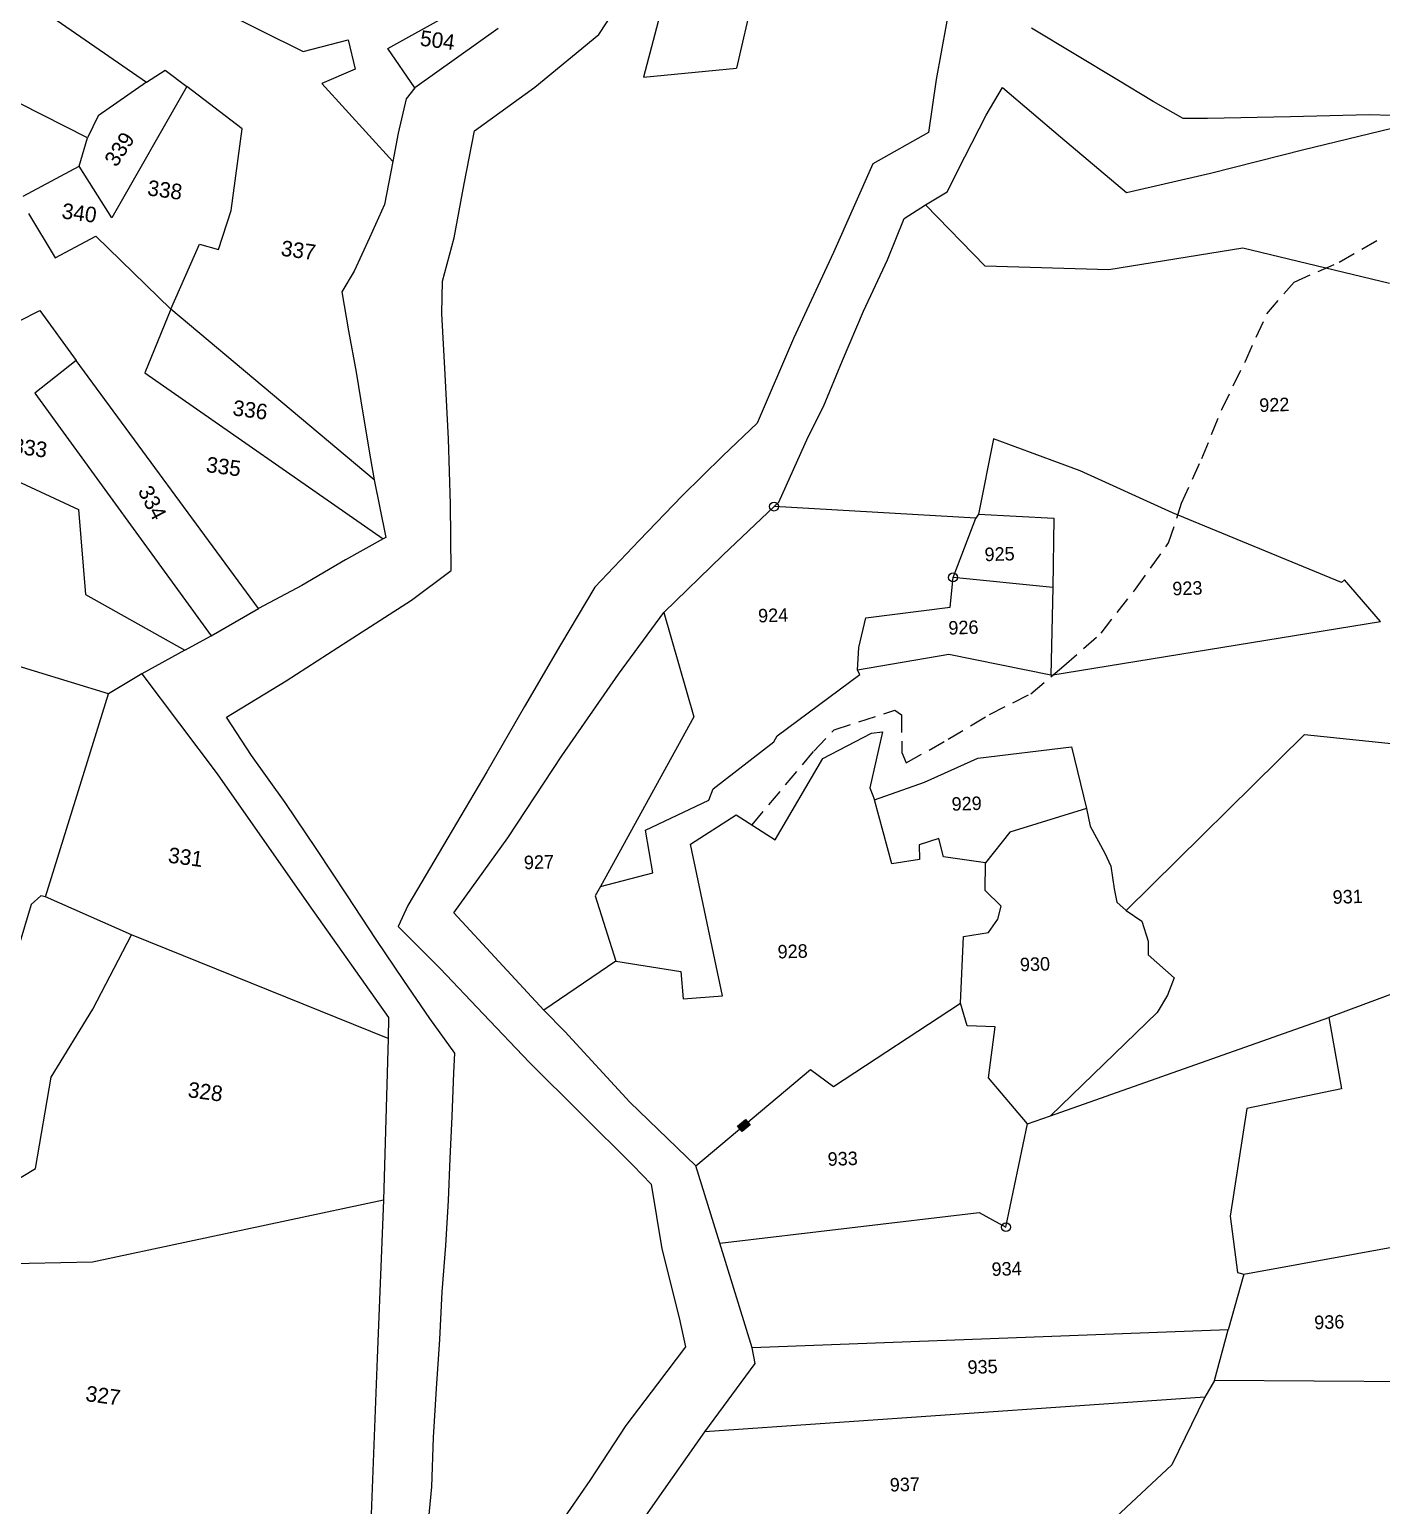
# Model space of a CAD drawing. Header units: metres. Extents: x 313073 to 315646, y 1903695 to 1906857.
# Drawn here: x 314087.3 to 314475.5, y 1904833.5 to 1905257.1 of the extents above; entities that cross this region are included whole.
import ezdxf

# ---------------------------------------------------------------- set-up
doc = ezdxf.new("R2010")
doc.units = ezdxf.units.M
doc.linetypes.add('DASHED', pattern=[0.75, 0.5, -0.25])
for name, color, linetype in [('LINE_FOOTPATH', 1, 'DASHED'), ('OFF', 1, 'Continuous'), ('POLY_PARCEL', 6, 'Continuous'), ('POLY_WATER', 4, 'Continuous'), ('TEXT_PARCEL', 7, 'Continuous')]:
    doc.layers.add(name, color=color, linetype=linetype)
doc.styles.add('TEXT_MAP', font='')
doc.styles.get('TEXT_MAP').set_extended_font_data('Kruti Dev 050')

msp = doc.modelspace()

# ---------------------------------------------------------------- hatches: boundary and pattern name
msp.add_hatch(color=256).paths.add_polyline_path([(314294.22, 1904942.76), (314292.89, 1904944.35), (314290.59, 1904942.43), (314291.92, 1904940.84)])

# ---------------------------------------------------------------- linework, layer by layer
for p, q in [((314290.59, 1904942.43), (314292.89, 1904944.35)), ((314292.89, 1904944.35), (314294.22, 1904942.76)), ((314291.92, 1904940.84), (314290.59, 1904942.43)), ((314294.22, 1904942.76), (314291.92, 1904940.84))]:
    msp.add_line(p, q)
for centre in [(314301.08, 1905120.23), (314352.5, 1905099.89), (314367.69, 1904913.4)]:
    msp.add_circle(centre, 1.28)
at = {"layer": 'LINE_FOOTPATH', "ltscale": 10}
for p, q in [((314463.37, 1905190.4), (314475.85, 1905197.56)), ((314450.47, 1905184.67), (314463.37, 1905190.4)), ((314442.61, 1905175.58), (314450.47, 1905184.67)), ((314436.46, 1905161.98), (314442.61, 1905175.58)), ((314429.66, 1905148.11), (314436.46, 1905161.98)), ((314423.92, 1905134.01), (314429.66, 1905148.11)), ((314418.13, 1905121.21), (314423.92, 1905134.01)), ((314414.39, 1905109.78), (314418.13, 1905121.21)), ((314404.84, 1905096.47), (314414.39, 1905109.78)), ((314395.01, 1905083.93), (314404.84, 1905096.47)), ((314384.3, 1905074.49), (314395.01, 1905083.93)), ((314374.85, 1905066.52), (314384.3, 1905074.49)), ((314362.99, 1905060.56), (314374.85, 1905066.52)), ((314318.33, 1905056.18), (314335.8, 1905061.79)), ((314335.8, 1905061.79), (314337.73, 1905060.42)), ((314337.73, 1905060.42), (314337.74, 1905049.62)), ((314351.04, 1905053.42), (314362.99, 1905060.56)), ((314312.54, 1905050.01), (314318.33, 1905056.18)), ((314339.07, 1905046.67), (314351.04, 1905053.42)), ((314294.77, 1905028.86), (314312.54, 1905050.01)), ((314337.74, 1905049.62), (314339.07, 1905046.67))]:
    msp.add_line(p, q, dxfattribs=at)
at = {"layer": 'OFF'}
msp.add_line((314263.57, 1905243.48), (314290.31, 1905246.02), dxfattribs=at)
at = {"layer": 'POLY_PARCEL'}
for p, q in [((314274.77, 1905285.59), (314263.57, 1905243.48)), ((314298.82, 1905282.86), (314290.31, 1905246.02)), ((314069.37, 1905277.62), (314120.93, 1905242.06)), ((314141.56, 1905262.9), (314165.88, 1905250.88)), ((314190.21, 1905251.72), (314207.65, 1905261.39)), ((314165.88, 1905250.88), (314178.78, 1905254.21)), ((314178.78, 1905254.21), (314180.82, 1905245.78)), ((314103.93, 1905226.01), (314052.32, 1905252.24)), ((314197.92, 1905240.44), (314190.21, 1905251.72)), ((314120.93, 1905242.06), (314126.24, 1905245.5)), ((314126.24, 1905245.5), (314132.5, 1905240.76)), ((314180.82, 1905245.78), (314171.25, 1905241.66)), ((314120.93, 1905242.06), (314107.04, 1905232.37)), ((314132.5, 1905240.76), (314110.89, 1905203.14)), ((314148.4, 1905228.62), (314132.5, 1905240.76)), ((314171.25, 1905241.66), (314191.58, 1905219.26)), ((314107.04, 1905232.37), (314103.93, 1905226.01)), ((314145.25, 1905205.23), (314148.4, 1905228.62)), ((314101.6, 1905217.88), (314103.93, 1905226.01)), ((314085.52, 1905209.32), (314101.6, 1905217.88)), ((314110.89, 1905203.14), (314101.6, 1905217.88)), ((314361.76, 1905189.23), (314344.56, 1905206.78)), ((314087.02, 1905204.34), (314094.67, 1905191.6)), ((314141.59, 1905193.98), (314145.25, 1905205.23)), ((314094.67, 1905191.6), (314106.31, 1905197.83)), ((314106.31, 1905197.83), (314127.92, 1905176.89)), ((314127.92, 1905176.89), (314136.1, 1905195.53)), ((314136.1, 1905195.53), (314141.59, 1905193.98)), ((314435.7, 1905194.38), (314397.22, 1905188.18)), ((314477.77, 1905184.21), (314435.7, 1905194.38)), ((314397.22, 1905188.18), (314361.76, 1905189.23)), ((314078.15, 1905170.34), (314090.22, 1905176.52)), ((314090.22, 1905176.52), (314100.72, 1905162.16)), ((314127.92, 1905176.89), (314120.37, 1905158.63)), ((314186.28, 1905127.9), (314127.92, 1905176.89)), ((314100.72, 1905162.16), (314088.78, 1905152.76)), ((314153.02, 1905090.99), (314100.72, 1905162.16)), ((314120.37, 1905158.63), (314188.82, 1905110.94)), ((314088.78, 1905152.76), (314139.49, 1905083.17)), ((314364.09, 1905139.71), (314359.76, 1905118)), ((314388.99, 1905130.49), (314364.09, 1905139.71)), ((314071.38, 1905133.32), (314101.41, 1905119.42)), ((314415.49, 1905118.43), (314388.99, 1905130.49)), ((314101.41, 1905119.42), (314103.35, 1905095)), ((314359.06, 1905116.87), (314301.08, 1905120.23)), ((314359.76, 1905118), (314359.06, 1905116.87)), ((314359.76, 1905118), (314381.46, 1905116.86)), ((314464, 1905098.45), (314415.49, 1905118.43)), ((314352.5, 1905099.89), (314359.06, 1905116.87)), ((314381.46, 1905116.86), (314381.18, 1905096.97)), ((314351.66, 1905091.38), (314352.5, 1905099.89)), ((314381.18, 1905096.97), (314352.5, 1905099.89)), ((314381.18, 1905096.97), (314380.6, 1905071.82)), ((314464.93, 1905099.17), (314464, 1905098.45)), ((314475.19, 1905087.19), (314464.93, 1905099.17)), ((314103.35, 1905095), (314131.86, 1905079.04)), ((314109.97, 1905066.43), (314037.35, 1905088.7)), ((314269.49, 1905089.78), (314278.1, 1905059.88)), ((314325.44, 1905079.74), (314327.49, 1905088.26)), ((314327.49, 1905088.26), (314351.66, 1905091.38)), ((314380.6, 1905071.82), (314475.19, 1905087.19)), ((314325.05, 1905073.27), (314325.44, 1905079.74)), ((314351.26, 1905077.81), (314325.05, 1905073.27)), ((314380.6, 1905071.82), (314351.26, 1905077.81)), ((314119.59, 1905072.25), (314109.97, 1905066.43)), ((314301.94, 1905054.42), (314325.73, 1905072)), ((314325.73, 1905072), (314325.05, 1905073.27)), ((314091.86, 1905008.18), (314109.97, 1905066.43)), ((314278.1, 1905059.88), (314251.23, 1905011.19)), ((314301.05, 1905052.73), (314301.94, 1905054.42)), ((314315.06, 1905047.96), (314329.08, 1905055.15)), ((314332.23, 1905055.58), (314328.57, 1905039.52)), ((314329.08, 1905055.15), (314332.23, 1905055.58)), ((314402.17, 1905004.26), (314453.43, 1905054.83)), ((314453.43, 1905054.83), (314546.36, 1905045.2)), ((314283.62, 1905039.23), (314301.05, 1905052.73)), ((314359.62, 1905048.02), (314386.53, 1905051.31)), ((314386.53, 1905051.31), (314390.8, 1905033.59)), ((314301.37, 1905024.6), (314315.06, 1905047.96)), ((314344.26, 1905041.11), (314359.62, 1905048.02)), ((314282.34, 1905035.97), (314283.62, 1905039.23)), ((314328.57, 1905039.52), (314329.89, 1905036.04)), ((314329.89, 1905036.04), (314344.26, 1905041.11)), ((314264.15, 1905027.32), (314282.34, 1905035.97)), ((314334.9, 1905017.67), (314329.89, 1905036.04)), ((314390.8, 1905033.59), (314368.77, 1905026.81)), ((314390.8, 1905033.59), (314391.84, 1905028.54)), ((314277.13, 1905023.29), (314290.23, 1905031.79)), ((314290.23, 1905031.79), (314301.37, 1905024.6)), ((314266.25, 1905015.09), (314264.15, 1905027.32)), ((314348.37, 1905024.96), (314342.72, 1905023.12)), ((314349.7, 1905019.68), (314348.37, 1905024.96)), ((314368.77, 1905026.81), (314361.78, 1905017.95)), ((314391.84, 1905028.54), (314396.08, 1905020.7)), ((314286.25, 1904979.82), (314277.13, 1905023.29)), ((314342.72, 1905023.12), (314342.9, 1905018.92)), ((314396.08, 1905020.7), (314397.84, 1905016.99)), ((314342.9, 1905018.92), (314334.9, 1905017.67)), ((314361.78, 1905017.95), (314349.7, 1905019.68)), ((314361.7, 1905010.04), (314361.78, 1905017.95)), ((314397.84, 1905016.99), (314398.79, 1905010.53)), ((314251.23, 1905011.19), (314266.25, 1905015.09)), ((314090.53, 1905008.48), (314087.79, 1905005.99)), ((314091.86, 1905008.18), (314090.53, 1905008.48)), ((314116.61, 1904997.35), (314091.86, 1905008.18)), ((314251.23, 1905011.19), (314249.71, 1905008.48)), ((314249.71, 1905008.48), (314255.62, 1904989.72)), ((314366.33, 1905005.5), (314361.7, 1905010.04)), ((314398.79, 1905010.53), (314399.53, 1905006.68)), ((314087.79, 1905005.99), (314078.71, 1904975.9)), ((314365.34, 1905001.82), (314366.33, 1905005.5)), ((314399.53, 1905006.68), (314402.17, 1905004.26)), ((314402.17, 1905004.26), (314406.71, 1905001.21)), ((314362.66, 1904997.97), (314365.34, 1905001.82)), ((314406.71, 1905001.21), (314408.49, 1904995.46)), ((314105.46, 1904975.97), (314116.61, 1904997.35)), ((314190.24, 1904967.54), (314116.61, 1904997.35)), ((314354.63, 1904977.68), (314355.47, 1904996.83)), ((314355.47, 1904996.83), (314362.66, 1904997.97)), ((314408.49, 1904995.46), (314408.55, 1904991.59)), ((314408.55, 1904991.59), (314416, 1904984.98)), ((314508.81, 1904991.52), (314460.35, 1904973.61)), ((314255.62, 1904989.72), (314234.99, 1904975.68)), ((314255.62, 1904989.72), (314274.28, 1904986.76)), ((314274.28, 1904986.76), (314275.02, 1904978.92)), ((314416, 1904984.98), (314414.04, 1904980.03)), ((314275.02, 1904978.92), (314286.25, 1904979.82)), ((314414.04, 1904980.03), (314411.06, 1904975.04)), ((314093.54, 1904956.43), (314105.46, 1904975.97)), ((314318.2, 1904953.78), (314354.63, 1904977.68)), ((314356.55, 1904971.2), (314354.63, 1904977.68)), ((314411.06, 1904975.04), (314380.52, 1904945.38)), ((314364.61, 1904970.91), (314356.55, 1904971.2)), ((314362.7, 1904956.25), (314364.61, 1904970.91)), ((314380.52, 1904945.38), (314460.35, 1904973.61)), ((314460.35, 1904973.61), (314464.01, 1904953.11)), ((314278.59, 1904931.01), (314311.54, 1904958.65)), ((314311.54, 1904958.65), (314318.2, 1904953.78)), ((314089.02, 1904930.21), (314093.54, 1904956.43)), ((314373.87, 1904943.07), (314362.7, 1904956.25)), ((314464.01, 1904953.11), (314436.88, 1904947.48)), ((314373.87, 1904943.07), (314380.52, 1904945.38)), ((314436.88, 1904947.48), (314432.03, 1904916.57)), ((314367.69, 1904913.4), (314373.87, 1904943.07)), ((314070.85, 1904919.37), (314089.02, 1904930.21)), ((314188.9, 1904921.18), (314105.43, 1904903.32)), ((314285.51, 1904908.82), (314359.98, 1904917.63)), ((314359.98, 1904917.63), (314367.69, 1904913.4)), ((314432.03, 1904916.57), (314434.19, 1904900.35)), ((314435.97, 1904899.95), (314489.02, 1904909.58)), ((314105.43, 1904903.32), (314067.42, 1904902.51)), ((314435.97, 1904899.95), (314431.45, 1904883.98)), ((314434.19, 1904900.35), (314435.97, 1904899.95)), ((314431.45, 1904883.98), (314294.77, 1904878.8)), ((314427.52, 1904869.39), (314431.45, 1904883.98)), ((314427.52, 1904869.39), (314424.81, 1904864.64)), ((314491.65, 1904869), (314427.52, 1904869.39)), ((314424.81, 1904864.64), (314281.23, 1904854.65)), ((314424.81, 1904864.64), (314415.33, 1904845.21)), ((314415.33, 1904845.21), (314394.95, 1904826.12))]:
    msp.add_line(p, q, dxfattribs=at)
at = {"layer": 'POLY_WATER'}
for p, q in [((314250.76, 1905255.75), (314260.14, 1905269.91)), ((314352.09, 1905267.32), (314347.6, 1905242.83)), ((314221.84, 1905257.39), (314209.92, 1905248.91)), ((314232.42, 1905240.56), (314250.76, 1905255.75)), ((314387.7, 1905249.84), (314375.06, 1905257.56)), ((314399.48, 1905242.8), (314387.7, 1905249.84)), ((314209.92, 1905248.91), (314197.92, 1905240.44)), ((314347.6, 1905242.83), (314345.46, 1905227.56)), ((314409.91, 1905236.45), (314399.48, 1905242.8)), ((314195.46, 1905237.21), (314193.18, 1905227.44)), ((314197.92, 1905240.44), (314195.46, 1905237.21)), ((314215.05, 1905228.08), (314232.42, 1905240.56)), ((314362.01, 1905232.6), (314366.65, 1905240.55)), ((314366.65, 1905240.55), (314383.39, 1905226.38)), ((314418.55, 1905231.58), (314409.91, 1905236.45)), ((314355.85, 1905220.59), (314362.01, 1905232.6)), ((314471.93, 1905232.63), (314449.38, 1905232.13)), ((314489.27, 1905232.15), (314471.93, 1905232.63)), ((314212.1, 1905212.89), (314215.05, 1905228.08)), ((314425.59, 1905231.6), (314418.55, 1905231.58)), ((314449.38, 1905232.13), (314425.59, 1905231.6)), ((314453.17, 1905222.69), (314484.45, 1905230.24)), ((314193.18, 1905227.44), (314191.58, 1905219.26)), ((314345.46, 1905227.56), (314329.44, 1905218.64)), ((314383.39, 1905226.38), (314402.34, 1905210.32)), ((314350.77, 1905210.57), (314355.85, 1905220.59)), ((314426.39, 1905215.9), (314453.17, 1905222.69)), ((314191.58, 1905219.26), (314189.27, 1905206.96)), ((314329.44, 1905218.64), (314318.15, 1905193.11)), ((314402.34, 1905210.32), (314426.39, 1905215.9)), ((314209.27, 1905197.33), (314212.1, 1905212.89)), ((314189.27, 1905206.96), (314184.88, 1905197.39)), ((314338.46, 1905202.89), (314344.56, 1905206.78)), ((314344.56, 1905206.78), (314350.77, 1905210.57)), ((314333.64, 1905191.03), (314338.46, 1905202.89)), ((314184.88, 1905197.39), (314180.48, 1905187.75)), ((314205.92, 1905184.96), (314209.27, 1905197.33)), ((314318.15, 1905193.11), (314306.63, 1905168.51)), ((314326.74, 1905176.32), (314333.64, 1905191.03)), ((314180.48, 1905187.75), (314176.95, 1905181.82)), ((314176.95, 1905181.82), (314178.94, 1905170.63)), ((314205.66, 1905175.62), (314205.92, 1905184.96)), ((314206.63, 1905158.09), (314205.66, 1905175.62)), ((314320.76, 1905162.16), (314326.74, 1905176.32)), ((314178.94, 1905170.63), (314181.14, 1905158.8)), ((314306.63, 1905168.51), (314296.23, 1905144.14)), ((314315.26, 1905148.94), (314320.76, 1905162.16)), ((314181.14, 1905158.8), (314183.13, 1905146.46)), ((314207.57, 1905139.69), (314206.63, 1905158.09)), ((314310.85, 1905140.28), (314315.26, 1905148.94)), ((314183.13, 1905146.46), (314185.24, 1905133.94)), ((314296.23, 1905144.14), (314286.39, 1905134.79)), ((314208.19, 1905120.91), (314207.57, 1905139.69)), ((314302.43, 1905121.52), (314310.85, 1905140.28)), ((314286.39, 1905134.79), (314274.67, 1905123.33)), ((314185.24, 1905133.94), (314186.28, 1905127.9)), ((314186.28, 1905127.9), (314189.57, 1905111.36)), ((314274.67, 1905123.33), (314262.36, 1905110.51)), ((314208.35, 1905101.84), (314208.19, 1905120.91)), ((314286.41, 1905106.23), (314301.08, 1905120.23)), ((314301.08, 1905120.23), (314302.43, 1905121.52)), ((314188.82, 1905110.94), (314178.07, 1905104.9)), ((314189.57, 1905111.36), (314188.82, 1905110.94)), ((314262.36, 1905110.51), (314249.67, 1905097.07)), ((314269.49, 1905089.78), (314286.41, 1905106.23)), ((314178.07, 1905104.9), (314165.46, 1905097.59)), ((314196.97, 1905093.4), (314208.35, 1905101.84)), ((314165.46, 1905097.59), (314153.02, 1905090.99)), ((314249.67, 1905097.07), (314239.75, 1905080.53)), ((314178.84, 1905081.71), (314196.97, 1905093.4)), ((314139.49, 1905083.17), (314153.02, 1905090.99)), ((314256.41, 1905072.11), (314269.49, 1905089.78)), ((314131.86, 1905079.04), (314139.49, 1905083.17)), ((314161, 1905070.17), (314178.84, 1905081.71)), ((314239.75, 1905080.53), (314229.45, 1905062.84)), ((314131.86, 1905079.04), (314119.59, 1905072.25)), ((314119.59, 1905072.25), (314141.21, 1905043.53)), ((314240.12, 1905048.69), (314256.41, 1905072.11)), ((314143.91, 1905059.81), (314161, 1905070.17)), ((314229.45, 1905062.84), (314218.57, 1905044.11)), ((314151.03, 1905048.79), (314143.91, 1905059.81)), ((314160.67, 1905035.27), (314151.03, 1905048.79)), ((314224.66, 1905025.19), (314240.12, 1905048.69)), ((314141.21, 1905043.53), (314167.55, 1905005.91)), ((314218.57, 1905044.11), (314207.39, 1905025.17)), ((314169.79, 1905021.82), (314160.67, 1905035.27)), ((314207.39, 1905025.17), (314195.91, 1905005.7)), ((314209.13, 1905003.64), (314224.66, 1905025.19)), ((314178.45, 1905008.78), (314169.79, 1905021.82)), ((314186.88, 1904995.94), (314178.45, 1905008.78)), ((314167.55, 1905005.91), (314190.38, 1904973.57)), ((314195.91, 1905005.7), (314193.17, 1904999.65)), ((314234.99, 1904975.68), (314209.13, 1905003.64)), ((314193.17, 1904999.65), (314205.21, 1904987.6)), ((314194.77, 1904984.21), (314186.88, 1904995.94)), ((314205.21, 1904987.6), (314217.6, 1904974.63)), ((314202.25, 1904973.32), (314194.77, 1904984.21)), ((314217.6, 1904974.63), (314230.83, 1904960.65)), ((314240.99, 1904969.6), (314234.99, 1904975.68)), ((314190.38, 1904973.57), (314190.24, 1904967.54)), ((314209.42, 1904963.33), (314202.25, 1904973.32)), ((314259.67, 1904949.32), (314240.99, 1904969.6)), ((314190.24, 1904967.54), (314188.9, 1904921.18)), ((314209.14, 1904957.71), (314209.42, 1904963.33)), ((314208.62, 1904945.21), (314209.14, 1904957.71)), ((314230.83, 1904960.65), (314245.63, 1904946.01)), ((314278.59, 1904931.01), (314259.67, 1904949.32)), ((314208.08, 1904933.15), (314208.62, 1904945.21)), ((314245.63, 1904946.01), (314260.65, 1904931.07)), ((314207.62, 1904921.07), (314208.08, 1904933.15)), ((314260.65, 1904931.07), (314265.8, 1904925.78)), ((314285.51, 1904908.82), (314278.59, 1904931.01)), ((314265.8, 1904925.78), (314268.9, 1904907.18)), ((314188.9, 1904921.18), (314187.12, 1904875.83)), ((314206.88, 1904908.17), (314207.62, 1904921.07)), ((314205.81, 1904894.8), (314206.88, 1904908.17)), ((314268.9, 1904907.18), (314273.89, 1904887.4)), ((314294.77, 1904878.8), (314285.51, 1904908.82)), ((314205.15, 1904881.2), (314205.81, 1904894.8)), ((314273.89, 1904887.4), (314275.64, 1904879.03)), ((314204.16, 1904867.12), (314205.15, 1904881.2)), ((314275.64, 1904879.03), (314267.59, 1904868.4)), ((314295.68, 1904874.31), (314294.77, 1904878.8)), ((314187.12, 1904875.83), (314185.41, 1904831.05)), ((314281.23, 1904854.65), (314295.68, 1904874.31)), ((314267.59, 1904868.4), (314258.55, 1904856.51)), ((314203.26, 1904853.03), (314204.16, 1904867.12)), ((314258.55, 1904856.51), (314248.19, 1904840.67)), ((314202.87, 1904838.88), (314203.26, 1904853.03)), ((314267, 1904834.37), (314281.23, 1904854.65)), ((314201.47, 1904824.94), (314202.87, 1904838.88)), ((314248.19, 1904840.67), (314237.12, 1904824.61)), ((314253.95, 1904815.88), (314267, 1904834.37))]:
    msp.add_line(p, q, dxfattribs=at)

# ---------------------------------------------------------------- texts
at = {"layer": 'TEXT_PARCEL', "style": 'TEXT_MAP'}
for s, height, rotation, p in [('504', 4.462, 352.335, (314199.23, 1905252.55)), ('339', 4.462, 56.7581, (314112.25, 1905217.42)), ('338', 4.462, 352.335, (314120.96, 1905209.57)), ('340', 4.462, 352.335, (314096.37, 1905202.96)), ('337', 4.462, 352.335, (314159.3, 1905192.25)), ('336', 4.462, 352.335, (314145.45, 1905146.43)), ('922', 3.872, 1.7828, (314440.49, 1905147.38)), ('333', 4.462, 352.335, (314082.18, 1905135.56)), ('335', 4.462, 352.335, (314137.82, 1905130.17)), ('334', 4.462, 297.7181, (314118.29, 1905124.72)), ('925', 3.872, 1.7828, (314361.59, 1905104.54)), ('923', 3.872, 1.7828, (314415.52, 1905094.72)), ('924', 3.872, 1.7828, (314296.57, 1905086.95)), ('926', 3.872, 1.7828, (314351.21, 1905083.46)), ('929', 3.872, 1.7828, (314352.14, 1905032.91)), ('331', 4.462, 352.335, (314126.9, 1905018.07)), ('927', 3.872, 1.7828, (314229.32, 1905016.12)), ('931', 3.872, 1.7828, (314461.55, 1905006.19)), ('928', 3.872, 1.7828, (314302.17, 1904990.5)), ('930', 3.872, 1.7828, (314371.75, 1904986.83)), ('328', 4.462, 352.335, (314132.57, 1904950.74)), ('933', 3.872, 1.7828, (314316.54, 1904930.99)), ('934', 3.872, 1.7828, (314363.61, 1904899.38)), ('936', 3.872, 1.7828, (314456.26, 1904884.1)), ('935', 3.872, 1.7828, (314356.7, 1904871.27)), ('327', 4.462, 352.335, (314103.22, 1904863.52)), ('937', 3.872, 1.7828, (314334.38, 1904837.5))]:
    msp.add_text(s, height=height, rotation=rotation, dxfattribs=at).set_placement(p)

doc.saveas('drawing.dxf')
